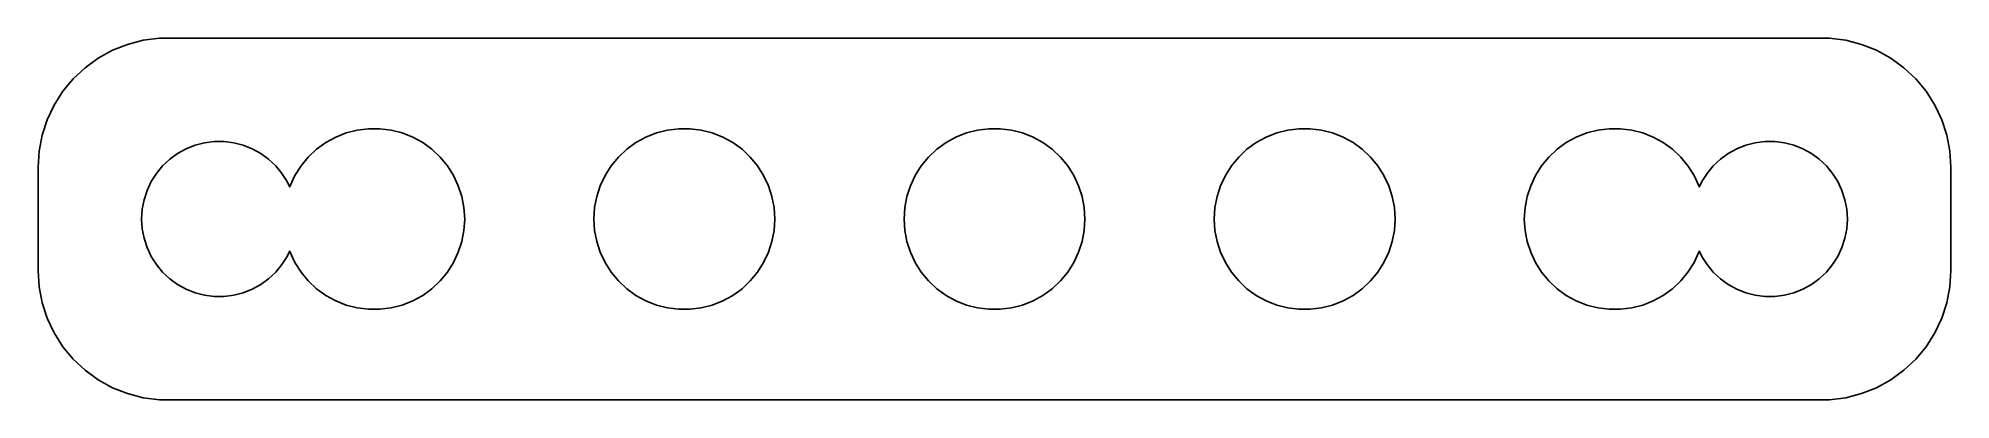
# Model space of a CAD drawing. Header units: metres. Extents: x -37 to 37, y 17 to 31.
import ezdxf

# ---------------------------------------------------------------- set-up
doc = ezdxf.new("R2010")
doc.units = ezdxf.units.M

msp = doc.modelspace()

# ---------------------------------------------------------------- linework, layer by layer
for p, q in [((-34.1289, 30.5241), (-34.6791, 30.2216)), ((-33.5451, 30.7553), (-34.1289, 30.5241)), ((-32.9369, 30.9114), (-33.5451, 30.7553)), ((-32.3139, 30.9901), (-32.9369, 30.9114)), ((32.3139, 30.9901), (-32.3139, 30.9901)), ((32.9369, 30.9114), (32.3139, 30.9901)), ((33.5451, 30.7553), (32.9369, 30.9114)), ((34.1289, 30.5241), (33.5451, 30.7553)), ((34.6791, 30.2216), (34.1289, 30.5241)), ((-35.1871, 29.8526), (-35.6448, 29.4227)), ((-34.6791, 30.2216), (-35.1871, 29.8526)), ((35.1871, 29.8526), (34.6791, 30.2216)), ((35.6448, 29.4227), (35.1871, 29.8526)), ((-36.0451, 28.9389), (-36.3815, 28.4088)), ((-35.6448, 29.4227), (-36.0451, 28.9389)), ((36.0451, 28.9389), (35.6448, 29.4227)), ((36.3815, 28.4088), (36.0451, 28.9389)), ((-36.3815, 28.4088), (-36.6489, 27.8406)), ((36.6489, 27.8406), (36.3815, 28.4088)), ((-36.6489, 27.8406), (-36.8429, 27.2434)), ((-25.0816, 27.3287), (-24.6558, 27.438)), ((-24.6558, 27.438), (-24.2198, 27.4931)), ((-24.2198, 27.4931), (-23.7802, 27.4931)), ((-23.7802, 27.4931), (-23.3442, 27.438)), ((-23.3442, 27.438), (-22.9184, 27.3287)), ((-13.0816, 27.3287), (-12.6558, 27.438)), ((-12.6558, 27.438), (-12.2198, 27.4931)), ((-12.2198, 27.4931), (-11.7802, 27.4931)), ((-11.7802, 27.4931), (-11.3442, 27.438)), ((-11.3442, 27.438), (-10.9184, 27.3287)), ((-1.08156, 27.3287), (-0.65582, 27.438)), ((-0.65582, 27.438), (-0.21976, 27.4931)), ((-0.21976, 27.4931), (0.21976, 27.4931)), ((0.21976, 27.4931), (0.65582, 27.438)), ((0.65582, 27.438), (1.08156, 27.3287)), ((10.9184, 27.3287), (11.3442, 27.438)), ((11.3442, 27.438), (11.7802, 27.4931)), ((11.7802, 27.4931), (12.2198, 27.4931)), ((12.2198, 27.4931), (12.6558, 27.438)), ((12.6558, 27.438), (13.0816, 27.3287)), ((22.9184, 27.3287), (23.3442, 27.438)), ((23.3442, 27.438), (23.7802, 27.4931)), ((23.7802, 27.4931), (24.2198, 27.4931)), ((24.2198, 27.4931), (24.6558, 27.438)), ((24.6558, 27.438), (25.0816, 27.3287)), ((36.8429, 27.2434), (36.6489, 27.8406)), ((-36.8429, 27.2434), (-36.9606, 26.6267)), ((-31.6075, 26.533), (-31.2773, 26.7145)), ((-31.2773, 26.7145), (-30.927, 26.8532)), ((-30.927, 26.8532), (-30.5621, 26.9469)), ((-30.5621, 26.9469), (-30.1884, 26.9941)), ((-30.1884, 26.9941), (-29.8116, 26.9941)), ((-29.8116, 26.9941), (-29.4379, 26.9469)), ((-29.4379, 26.9469), (-29.0729, 26.8532)), ((-29.0729, 26.8532), (-28.7227, 26.7145)), ((-28.7227, 26.7145), (-28.3925, 26.533)), ((-26.5514, 26.3959), (-26.231, 26.6968)), ((-26.231, 26.6968), (-25.8754, 26.9551)), ((-25.8754, 26.9551), (-25.4902, 27.1669)), ((-25.4902, 27.1669), (-25.0816, 27.3287)), ((-22.9184, 27.3287), (-22.5098, 27.1669)), ((-22.5098, 27.1669), (-22.1246, 26.9551)), ((-22.1246, 26.9551), (-21.769, 26.6968)), ((-21.769, 26.6968), (-21.4486, 26.3959)), ((-14.5514, 26.3959), (-14.231, 26.6968)), ((-14.231, 26.6968), (-13.8754, 26.9551)), ((-13.8754, 26.9551), (-13.4902, 27.1669)), ((-13.4902, 27.1669), (-13.0816, 27.3287)), ((-10.9184, 27.3287), (-10.5098, 27.1669)), ((-10.5098, 27.1669), (-10.1246, 26.9551)), ((-10.1246, 26.9551), (-9.76901, 26.6968)), ((-9.76901, 26.6968), (-9.44861, 26.3959)), ((-2.55138, 26.3959), (-2.23097, 26.6968)), ((-2.23097, 26.6968), (-1.87538, 26.9551)), ((-1.87538, 26.9551), (-1.49022, 27.1669)), ((-1.49022, 27.1669), (-1.08156, 27.3287)), ((1.08156, 27.3287), (1.49022, 27.1669)), ((1.49022, 27.1669), (1.87538, 26.9551)), ((1.87538, 26.9551), (2.23097, 26.6968)), ((2.23097, 26.6968), (2.55138, 26.3959)), ((9.44861, 26.3959), (9.76901, 26.6968)), ((9.76901, 26.6968), (10.1246, 26.9551)), ((10.1246, 26.9551), (10.5098, 27.1669)), ((10.5098, 27.1669), (10.9184, 27.3287)), ((13.0816, 27.3287), (13.4902, 27.1669)), ((13.4902, 27.1669), (13.8754, 26.9551)), ((13.8754, 26.9551), (14.231, 26.6968)), ((14.231, 26.6968), (14.5514, 26.3959)), ((21.4486, 26.3959), (21.769, 26.6968)), ((21.769, 26.6968), (22.1246, 26.9551)), ((22.1246, 26.9551), (22.5098, 27.1669)), ((22.5098, 27.1669), (22.9184, 27.3287)), ((25.0816, 27.3287), (25.4902, 27.1669)), ((25.4902, 27.1669), (25.8754, 26.9551)), ((25.8754, 26.9551), (26.231, 26.6968)), ((26.231, 26.6968), (26.5514, 26.3959)), ((28.3925, 26.533), (28.7227, 26.7145)), ((28.7227, 26.7145), (29.0729, 26.8532)), ((29.0729, 26.8532), (29.4379, 26.9469)), ((29.4379, 26.9469), (29.8116, 26.9941)), ((29.8116, 26.9941), (30.1884, 26.9941)), ((30.1884, 26.9941), (30.5621, 26.9469)), ((30.5621, 26.9469), (30.927, 26.8532)), ((30.927, 26.8532), (31.2773, 26.7145)), ((31.2773, 26.7145), (31.6075, 26.533)), ((36.9606, 26.6267), (36.8429, 27.2434)), ((-36.9606, 26.6267), (-37, 26)), ((-37, 26), (-37, 22)), ((-32.427, 25.7634), (-32.1869, 26.0536)), ((-32.1869, 26.0536), (-31.9123, 26.3115)), ((-31.9123, 26.3115), (-31.6075, 26.533)), ((-28.3925, 26.533), (-28.0877, 26.3115)), ((-28.0877, 26.3115), (-27.8131, 26.0536)), ((-27.8131, 26.0536), (-27.5729, 25.7634)), ((-27.0671, 25.6861), (-26.8316, 26.0572)), ((-26.8316, 26.0572), (-26.5514, 26.3959)), ((-21.4486, 26.3959), (-21.1684, 26.0572)), ((-21.1684, 26.0572), (-20.9329, 25.6861)), ((-15.0671, 25.6861), (-14.8316, 26.0572)), ((-14.8316, 26.0572), (-14.5514, 26.3959)), ((-9.44861, 26.3959), (-9.16843, 26.0572)), ((-9.16843, 26.0572), (-8.93292, 25.6861)), ((-3.06706, 25.6861), (-2.83156, 26.0572)), ((-2.83156, 26.0572), (-2.55138, 26.3959)), ((2.55138, 26.3959), (2.83156, 26.0572)), ((2.83156, 26.0572), (3.06706, 25.6861)), ((8.93292, 25.6861), (9.16843, 26.0572)), ((9.16843, 26.0572), (9.44861, 26.3959)), ((14.5514, 26.3959), (14.8316, 26.0572)), ((14.8316, 26.0572), (15.0671, 25.6861)), ((20.9329, 25.6861), (21.1684, 26.0572)), ((21.1684, 26.0572), (21.4486, 26.3959)), ((26.5514, 26.3959), (26.8316, 26.0572)), ((26.8316, 26.0572), (27.0671, 25.6861)), ((27.5729, 25.7634), (27.8131, 26.0536)), ((27.8131, 26.0536), (28.0877, 26.3115)), ((28.0877, 26.3115), (28.3925, 26.533)), ((31.6075, 26.533), (31.9123, 26.3115)), ((31.9123, 26.3115), (32.1869, 26.0536)), ((32.1869, 26.0536), (32.427, 25.7634)), ((37, 26), (36.9606, 26.6267)), ((37, 22), (37, 26)), ((-32.7893, 25.1044), (-32.6289, 25.4453)), ((-32.6289, 25.4453), (-32.427, 25.7634)), ((-27.5729, 25.7634), (-27.3711, 25.4453)), ((-27.3711, 25.4453), (-27.2718, 25.2343)), ((-27.2718, 25.2343), (-27.2542, 25.2884)), ((-27.2542, 25.2884), (-27.0671, 25.6861)), ((-20.9329, 25.6861), (-20.7458, 25.2884)), ((-20.7458, 25.2884), (-20.61, 24.8704)), ((-15.39, 24.8704), (-15.2542, 25.2884)), ((-15.2542, 25.2884), (-15.0671, 25.6861)), ((-8.93292, 25.6861), (-8.74577, 25.2884)), ((-8.74577, 25.2884), (-8.60995, 24.8704)), ((-3.39003, 24.8704), (-3.25421, 25.2884)), ((-3.25421, 25.2884), (-3.06706, 25.6861)), ((3.06706, 25.6861), (3.25421, 25.2884)), ((3.25421, 25.2884), (3.39003, 24.8704)), ((8.60995, 24.8704), (8.74577, 25.2884)), ((8.74577, 25.2884), (8.93292, 25.6861)), ((15.0671, 25.6861), (15.2542, 25.2884)), ((15.2542, 25.2884), (15.39, 24.8704)), ((20.61, 24.8704), (20.7458, 25.2884)), ((20.7458, 25.2884), (20.9329, 25.6861)), ((27.0671, 25.6861), (27.2542, 25.2884)), ((27.2542, 25.2884), (27.2718, 25.2343)), ((27.2718, 25.2343), (27.3711, 25.4453)), ((27.3711, 25.4453), (27.5729, 25.7634)), ((32.427, 25.7634), (32.6289, 25.4453)), ((32.6289, 25.4453), (32.7893, 25.1044)), ((-32.9763, 24.376), (-32.9057, 24.7461)), ((-32.9057, 24.7461), (-32.7893, 25.1044)), ((-20.61, 24.8704), (-20.5276, 24.4387)), ((-20.5276, 24.4387), (-20.5, 24)), ((-15.5, 24), (-15.4724, 24.4387)), ((-15.4724, 24.4387), (-15.39, 24.8704)), ((-8.60995, 24.8704), (-8.52759, 24.4387)), ((-8.52759, 24.4387), (-8.5, 24)), ((-3.5, 24), (-3.4724, 24.4387)), ((-3.4724, 24.4387), (-3.39003, 24.8704)), ((3.39003, 24.8704), (3.4724, 24.4387)), ((3.4724, 24.4387), (3.5, 24)), ((8.5, 24), (8.52759, 24.4387)), ((8.52759, 24.4387), (8.60995, 24.8704)), ((15.39, 24.8704), (15.4724, 24.4387)), ((15.4724, 24.4387), (15.5, 24)), ((20.5, 24), (20.5276, 24.4387)), ((20.5276, 24.4387), (20.61, 24.8704)), ((32.7893, 25.1044), (32.9057, 24.7461)), ((32.9057, 24.7461), (32.9763, 24.376)), ((-33, 24), (-32.9763, 24.376)), ((-32.9763, 23.624), (-33, 24)), ((-20.5, 24), (-20.5276, 23.5613)), ((-15.4724, 23.5613), (-15.5, 24)), ((-8.5, 24), (-8.52759, 23.5613)), ((-3.4724, 23.5613), (-3.5, 24)), ((3.5, 24), (3.4724, 23.5613)), ((8.52759, 23.5613), (8.5, 24)), ((15.5, 24), (15.4724, 23.5613)), ((20.5276, 23.5613), (20.5, 24)), ((32.9763, 24.376), (33, 24)), ((33, 24), (32.9763, 23.624)), ((-32.9057, 23.2539), (-32.9763, 23.624)), ((-32.7893, 22.8956), (-32.9057, 23.2539)), ((-20.61, 23.1296), (-20.7458, 22.7116)), ((-20.5276, 23.5613), (-20.61, 23.1296)), ((-15.39, 23.1296), (-15.4724, 23.5613)), ((-15.2542, 22.7116), (-15.39, 23.1296)), ((-8.60995, 23.1296), (-8.74577, 22.7116)), ((-8.52759, 23.5613), (-8.60995, 23.1296)), ((-3.39003, 23.1296), (-3.4724, 23.5613)), ((-3.25421, 22.7116), (-3.39003, 23.1296)), ((3.39003, 23.1296), (3.25421, 22.7116)), ((3.4724, 23.5613), (3.39003, 23.1296)), ((8.60995, 23.1296), (8.52759, 23.5613)), ((8.74577, 22.7116), (8.60995, 23.1296)), ((15.39, 23.1296), (15.2542, 22.7116)), ((15.4724, 23.5613), (15.39, 23.1296)), ((20.61, 23.1296), (20.5276, 23.5613)), ((20.7458, 22.7116), (20.61, 23.1296)), ((32.9057, 23.2539), (32.7893, 22.8956)), ((32.9763, 23.624), (32.9057, 23.2539)), ((-32.6289, 22.5547), (-32.7893, 22.8956)), ((-32.427, 22.2366), (-32.6289, 22.5547)), ((-32.1869, 21.9464), (-32.427, 22.2366)), ((-27.5729, 22.2366), (-27.8131, 21.9464)), ((-27.3711, 22.5547), (-27.5729, 22.2366)), ((-27.2718, 22.7657), (-27.3711, 22.5547)), ((-27.2542, 22.7116), (-27.2718, 22.7657)), ((-27.0671, 22.3139), (-27.2542, 22.7116)), ((-26.8316, 21.9428), (-27.0671, 22.3139)), ((-20.9329, 22.3139), (-21.1684, 21.9428)), ((-20.7458, 22.7116), (-20.9329, 22.3139)), ((-15.0671, 22.3139), (-15.2542, 22.7116)), ((-14.8316, 21.9428), (-15.0671, 22.3139)), ((-8.93292, 22.3139), (-9.16843, 21.9428)), ((-8.74577, 22.7116), (-8.93292, 22.3139)), ((-3.06706, 22.3139), (-3.25421, 22.7116)), ((-2.83156, 21.9428), (-3.06706, 22.3139)), ((3.06706, 22.3139), (2.83156, 21.9428)), ((3.25421, 22.7116), (3.06706, 22.3139)), ((8.93292, 22.3139), (8.74577, 22.7116)), ((9.16843, 21.9428), (8.93292, 22.3139)), ((15.0671, 22.3139), (14.8316, 21.9428)), ((15.2542, 22.7116), (15.0671, 22.3139)), ((20.9329, 22.3139), (20.7458, 22.7116)), ((21.1684, 21.9428), (20.9329, 22.3139)), ((27.0671, 22.3139), (26.8316, 21.9428)), ((27.2542, 22.7116), (27.0671, 22.3139)), ((27.2718, 22.7657), (27.2542, 22.7116)), ((27.3711, 22.5547), (27.2718, 22.7657)), ((27.5729, 22.2366), (27.3711, 22.5547)), ((27.8131, 21.9464), (27.5729, 22.2366)), ((32.427, 22.2366), (32.1869, 21.9464)), ((32.6289, 22.5547), (32.427, 22.2366)), ((32.7893, 22.8956), (32.6289, 22.5547)), ((-37, 22), (-36.9606, 21.3733)), ((-31.9123, 21.6885), (-32.1869, 21.9464)), ((-31.6075, 21.467), (-31.9123, 21.6885)), ((-31.2773, 21.2855), (-31.6075, 21.467)), ((-28.3925, 21.467), (-28.7227, 21.2855)), ((-28.0877, 21.6885), (-28.3925, 21.467)), ((-27.8131, 21.9464), (-28.0877, 21.6885)), ((-26.5514, 21.6041), (-26.8316, 21.9428)), ((-26.231, 21.3032), (-26.5514, 21.6041)), ((-21.4486, 21.6041), (-21.769, 21.3032)), ((-21.1684, 21.9428), (-21.4486, 21.6041)), ((-14.5514, 21.6041), (-14.8316, 21.9428)), ((-14.231, 21.3032), (-14.5514, 21.6041)), ((-9.44861, 21.6041), (-9.76901, 21.3032)), ((-9.16843, 21.9428), (-9.44861, 21.6041)), ((-2.55138, 21.6041), (-2.83156, 21.9428)), ((-2.23097, 21.3032), (-2.55138, 21.6041)), ((2.55138, 21.6041), (2.23097, 21.3032)), ((2.83156, 21.9428), (2.55138, 21.6041)), ((9.44861, 21.6041), (9.16843, 21.9428)), ((9.76901, 21.3032), (9.44861, 21.6041)), ((14.5514, 21.6041), (14.231, 21.3032)), ((14.8316, 21.9428), (14.5514, 21.6041)), ((21.4486, 21.6041), (21.1684, 21.9428)), ((21.769, 21.3032), (21.4486, 21.6041)), ((26.5514, 21.6041), (26.231, 21.3032)), ((26.8316, 21.9428), (26.5514, 21.6041)), ((28.0877, 21.6885), (27.8131, 21.9464)), ((28.3925, 21.467), (28.0877, 21.6885)), ((28.7227, 21.2855), (28.3925, 21.467)), ((31.6075, 21.467), (31.2773, 21.2855)), ((31.9123, 21.6885), (31.6075, 21.467)), ((32.1869, 21.9464), (31.9123, 21.6885)), ((36.9606, 21.3733), (37, 22)), ((-36.9606, 21.3733), (-36.8429, 20.7566)), ((-36.8429, 20.7566), (-36.6489, 20.1594)), ((-30.927, 21.1468), (-31.2773, 21.2855)), ((-30.5621, 21.0531), (-30.927, 21.1468)), ((-30.1884, 21.0059), (-30.5621, 21.0531)), ((-29.8116, 21.0059), (-30.1884, 21.0059)), ((-29.4379, 21.0531), (-29.8116, 21.0059)), ((-29.0729, 21.1468), (-29.4379, 21.0531)), ((-28.7227, 21.2855), (-29.0729, 21.1468)), ((-25.8754, 21.0449), (-26.231, 21.3032)), ((-25.4902, 20.8331), (-25.8754, 21.0449)), ((-25.0816, 20.6713), (-25.4902, 20.8331)), ((-22.5098, 20.8331), (-22.9184, 20.6713)), ((-22.1246, 21.0449), (-22.5098, 20.8331)), ((-21.769, 21.3032), (-22.1246, 21.0449)), ((-13.8754, 21.0449), (-14.231, 21.3032)), ((-13.4902, 20.8331), (-13.8754, 21.0449)), ((-13.0816, 20.6713), (-13.4902, 20.8331)), ((-10.5098, 20.8331), (-10.9184, 20.6713)), ((-10.1246, 21.0449), (-10.5098, 20.8331)), ((-9.76901, 21.3032), (-10.1246, 21.0449)), ((-1.87538, 21.0449), (-2.23097, 21.3032)), ((-1.49022, 20.8331), (-1.87538, 21.0449)), ((-1.08156, 20.6713), (-1.49022, 20.8331)), ((1.49022, 20.8331), (1.08156, 20.6713)), ((1.87538, 21.0449), (1.49022, 20.8331)), ((2.23097, 21.3032), (1.87538, 21.0449)), ((10.1246, 21.0449), (9.76901, 21.3032)), ((10.5098, 20.8331), (10.1246, 21.0449)), ((10.9184, 20.6713), (10.5098, 20.8331)), ((13.4902, 20.8331), (13.0816, 20.6713)), ((13.8754, 21.0449), (13.4902, 20.8331)), ((14.231, 21.3032), (13.8754, 21.0449)), ((22.1246, 21.0449), (21.769, 21.3032)), ((22.5098, 20.8331), (22.1246, 21.0449)), ((22.9184, 20.6713), (22.5098, 20.8331)), ((25.4902, 20.8331), (25.0816, 20.6713)), ((25.8754, 21.0449), (25.4902, 20.8331)), ((26.231, 21.3032), (25.8754, 21.0449)), ((29.0729, 21.1468), (28.7227, 21.2855)), ((29.4379, 21.0531), (29.0729, 21.1468)), ((29.8116, 21.0059), (29.4379, 21.0531)), ((30.1884, 21.0059), (29.8116, 21.0059)), ((30.5621, 21.0531), (30.1884, 21.0059)), ((30.927, 21.1468), (30.5621, 21.0531)), ((31.2773, 21.2855), (30.927, 21.1468)), ((36.6489, 20.1594), (36.8429, 20.7566)), ((36.8429, 20.7566), (36.9606, 21.3733)), ((-36.6489, 20.1594), (-36.3815, 19.5912)), ((-24.6558, 20.562), (-25.0816, 20.6713)), ((-24.2198, 20.5069), (-24.6558, 20.562)), ((-23.7802, 20.5069), (-24.2198, 20.5069)), ((-23.3442, 20.562), (-23.7802, 20.5069)), ((-22.9184, 20.6713), (-23.3442, 20.562)), ((-12.6558, 20.562), (-13.0816, 20.6713)), ((-12.2198, 20.5069), (-12.6558, 20.562)), ((-11.7802, 20.5069), (-12.2198, 20.5069)), ((-11.3442, 20.562), (-11.7802, 20.5069)), ((-10.9184, 20.6713), (-11.3442, 20.562)), ((-0.65582, 20.562), (-1.08156, 20.6713)), ((-0.21976, 20.5069), (-0.65582, 20.562)), ((0.21976, 20.5069), (-0.21976, 20.5069)), ((0.65582, 20.562), (0.21976, 20.5069)), ((1.08156, 20.6713), (0.65582, 20.562)), ((11.3442, 20.562), (10.9184, 20.6713)), ((11.7802, 20.5069), (11.3442, 20.562)), ((12.2198, 20.5069), (11.7802, 20.5069)), ((12.6558, 20.562), (12.2198, 20.5069)), ((13.0816, 20.6713), (12.6558, 20.562)), ((23.3442, 20.562), (22.9184, 20.6713)), ((23.7802, 20.5069), (23.3442, 20.562)), ((24.2198, 20.5069), (23.7802, 20.5069)), ((24.6558, 20.562), (24.2198, 20.5069)), ((25.0816, 20.6713), (24.6558, 20.562)), ((36.3815, 19.5912), (36.6489, 20.1594)), ((-36.3815, 19.5912), (-36.0451, 19.0611)), ((36.0451, 19.0611), (36.3815, 19.5912)), ((-36.0451, 19.0611), (-35.6448, 18.5773)), ((-35.6448, 18.5773), (-35.1871, 18.1474)), ((35.1871, 18.1474), (35.6448, 18.5773)), ((35.6448, 18.5773), (36.0451, 19.0611)), ((-35.1871, 18.1474), (-34.6791, 17.7784)), ((-34.6791, 17.7784), (-34.1289, 17.4759)), ((34.1289, 17.4759), (34.6791, 17.7784)), ((34.6791, 17.7784), (35.1871, 18.1474)), ((-34.1289, 17.4759), (-33.5451, 17.2447)), ((-33.5451, 17.2447), (-32.9369, 17.0886)), ((-32.9369, 17.0886), (-32.3139, 17.0099)), ((32.3139, 17.0099), (32.9369, 17.0886)), ((32.9369, 17.0886), (33.5451, 17.2447)), ((33.5451, 17.2447), (34.1289, 17.4759)), ((-32.3139, 17.0099), (32.3139, 17.0099))]:
    msp.add_line(p, q)

doc.saveas('drawing.dxf')
